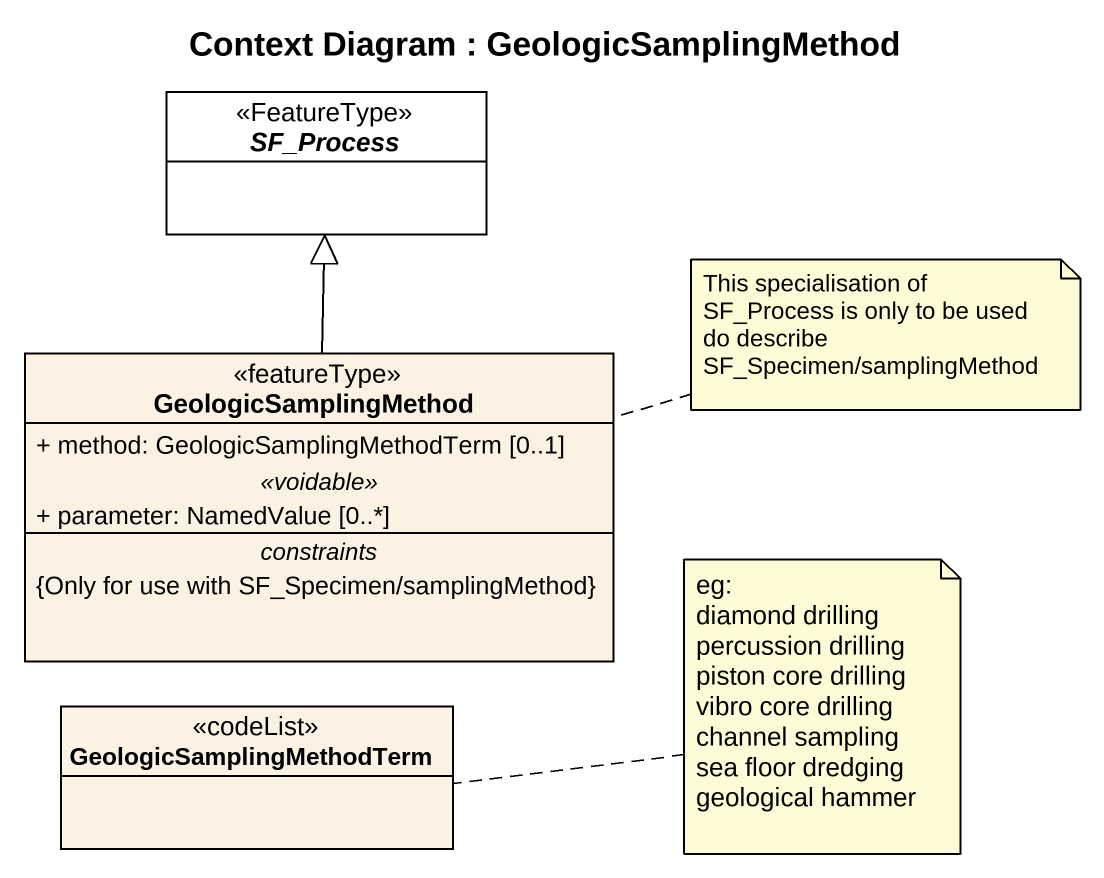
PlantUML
@startuml
title Context Diagram : GeologicSamplingMethod
hide circle
hide empty members
skinparam classAttributeIconSize 0
abstract class SF_Process <<FeatureType>> #FFFFFF
class GeologicSamplingMethod <<featureType>> #FCF2E3 {
  + method: GeologicSamplingMethodTerm [0..1]
  .. <<voidable>> ..
  + parameter: NamedValue [0..*]
  -- constraints --
  {Only for use with SF_Specimen/samplingMethod}
}
class GeologicSamplingMethodTerm <<codeList>> #FCF2E3
GeologicSamplingMethod -up-|> SF_Process
note right of GeologicSamplingMethod : This specialisation of SF_Process is only to be used do describe SF_Specimen/samplingMethod
note right of GeologicSamplingMethodTerm
  eg:
  diamond drilling
  percussion drilling
  piston core drilling
  vibro core drilling
  channel sampling
  sea floor dredging
  geological hammer
end note
@enduml
